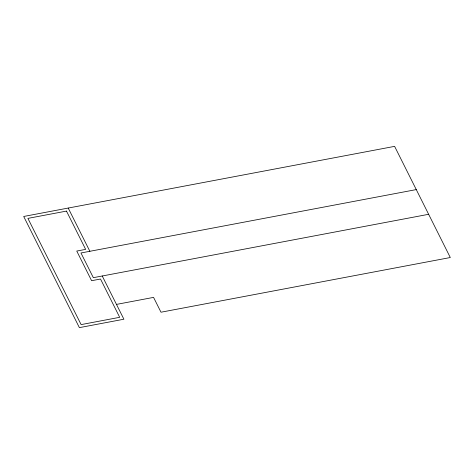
<?xml version="1.0" encoding="UTF-8"?>
<svg xmlns="http://www.w3.org/2000/svg" width="474" height="474" viewBox="0 0 474 474"><rect width="100%" height="100%" fill="white"/><g stroke="black" fill="none" stroke-linecap="round" stroke-linejoin="round"><path stroke-width="0.71" d="M416.273 189.594L80.965 252.974L93.337 277.675L428.644 214.295M116.468 304.403L153.564 297.388L160.988 312.212L450.3 257.53L394.617 146.365L23.7 216.47L79.383 327.635L123.898 319.221L102.242 275.992M68.209 208.056L89.864 251.291M66.479 211.09L27.907 218.384L81.113 324.607L119.691 317.313L100.512 279.026L91.606 280.709L76.758 251.06L85.658 249.377L66.479 211.09"/></g></svg>
